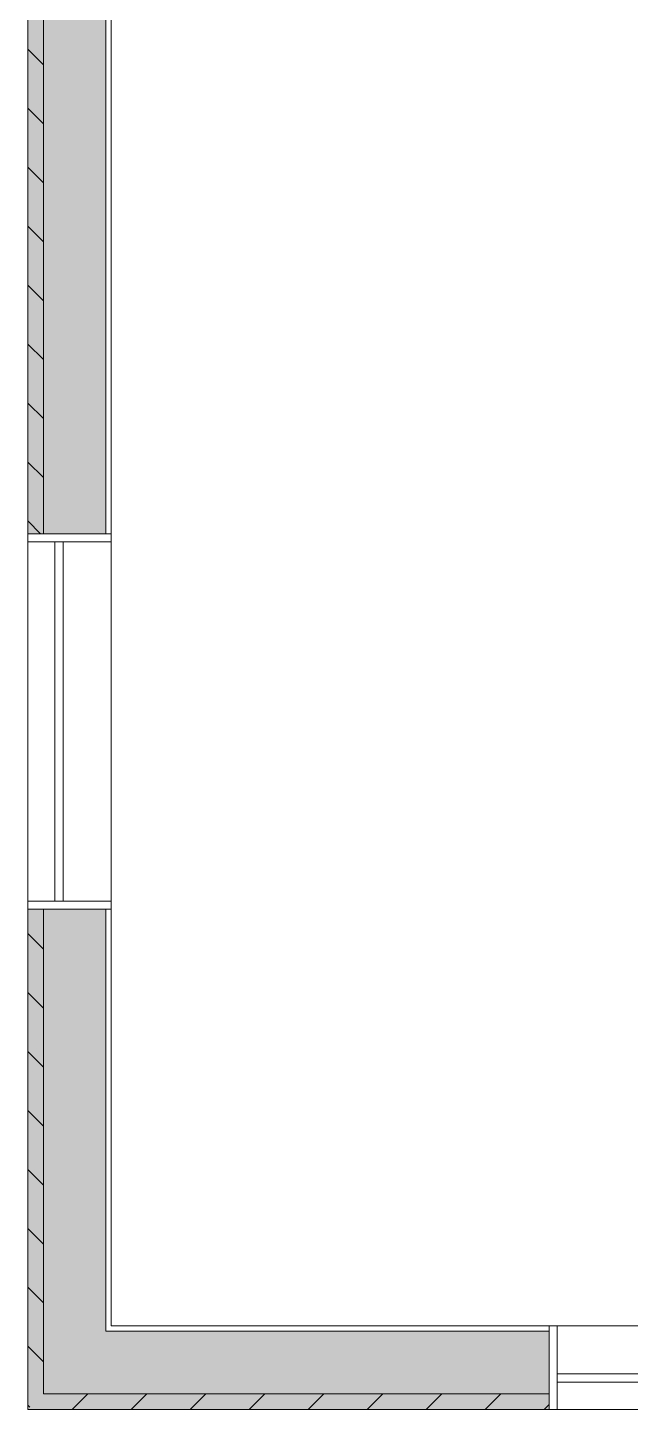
# Model space of a CAD drawing. Header units: inches. Extents: x 99 to 12024, y -5408 to 2559.
# Drawn here: x 7915.1 to 7972.9, y -4783 to -4650.4 of the extents above; entities that cross this region are included whole.
import ezdxf

# ---------------------------------------------------------------- set-up
doc = ezdxf.new("R2010")
doc.units = ezdxf.units.IN
doc.header["$LTSCALE"] = 96
doc.header["$MEASUREMENT"] = 0
doc.layers.add('Hatch', color=7, linetype='Continuous', lineweight=0, true_color=0x919191)
doc.layers.add('Walls_  Normal', color=6, linetype='Continuous', lineweight=13)
doc.layers.add('Windows', color=5, linetype='Continuous', lineweight=5)

msp = doc.modelspace()

# ---------------------------------------------------------------- linework, layer by layer
at = {"layer": 'Hatch', "color": 1, "transparency": 33554687}
for p, q in [((7915.12, -4652.5), (7916.62, -4654)), ((7915.12, -4658.16), (7916.62, -4659.66)), ((7915.12, -4663.81), (7916.62, -4665.31)), ((7915.12, -4669.47), (7916.62, -4670.97)), ((7915.12, -4675.13), (7916.62, -4676.63)), ((7915.12, -4680.78), (7916.62, -4682.28)), ((7915.12, -4686.44), (7916.62, -4687.94)), ((7915.12, -4692.1), (7916.62, -4693.6)), ((7916.36, -4699), (7915.12, -4697.76)), ((7915.12, -4737.35), (7916.62, -4738.85)), ((7915.12, -4743.01), (7916.62, -4744.51)), ((7915.12, -4748.67), (7916.62, -4750.17)), ((7915.12, -4754.32), (7916.62, -4755.82)), ((7915.12, -4759.98), (7916.62, -4761.48)), ((7915.12, -4765.64), (7916.62, -4767.14)), ((7915.12, -4771.29), (7916.62, -4772.79)), ((7915.12, -4776.95), (7916.62, -4778.45)), ((7919.38, -4783), (7920.88, -4781.5)), ((7925.04, -4783), (7926.54, -4781.5)), ((7930.69, -4783), (7932.19, -4781.5)), ((7936.35, -4783), (7937.85, -4781.5)), ((7942.01, -4783), (7943.51, -4781.5)), ((7947.67, -4783), (7949.17, -4781.5)), ((7953.32, -4783), (7954.82, -4781.5)), ((7958.98, -4783), (7960.48, -4781.5)), ((7915.31, -4782.8), (7915.12, -4782.61)), ((7964.64, -4783), (7965.12, -4782.52))]:
    msp.add_line(p, q, dxfattribs=at)
at = {"layer": 'Walls_  Normal', "transparency": 33554687}
for p, q in [((7915.12, -4699), (7915.12, -4399)), ((7916.62, -4699), (7916.62, -4400.5)), ((7922.62, -4699), (7922.62, -4594.5)), ((7923.12, -4699), (7923.12, -4595)), ((7915.12, -4699), (7923.12, -4699)), ((7916.62, -4699), (7922.62, -4699)), ((7915.12, -4783), (7915.12, -4735)), ((7915.12, -4735), (7923.12, -4735)), ((7916.62, -4781.5), (7916.62, -4735)), ((7916.62, -4735), (7922.62, -4735)), ((7922.62, -4775.5), (7922.62, -4735)), ((7923.12, -4775), (7923.12, -4735)), ((7965.12, -4775), (7923.12, -4775)), ((7965.12, -4783), (7965.12, -4775)), ((7965.12, -4775.5), (7922.62, -4775.5)), ((7965.12, -4781.5), (7965.12, -4775.5)), ((7916.62, -4781.5), (7922.62, -4781.5)), ((7965.12, -4781.5), (7922.62, -4781.5)), ((7965.12, -4783), (7915.12, -4783))]:
    msp.add_line(p, q, dxfattribs=at)
at = {"layer": 'Walls_  Normal', "color": 252, "true_color": 0x949494, "transparency": 33554687}
for points in [[(7915.12, -4699), (7915.12, -4399), (7916.62, -4699), (7916.62, -4400.5)], [(7916.62, -4699), (7916.62, -4400.5), (7922.62, -4699), (7922.62, -4400.5)], [(7915.12, -4783), (7915.12, -4735), (7916.62, -4781.5), (7916.62, -4735)], [(7916.62, -4781.5), (7916.62, -4735), (7922.62, -4781.5), (7922.62, -4735)], [(7965.12, -4781.5), (7922.62, -4781.5), (7965.12, -4775.5), (7922.62, -4775.5)], [(7965.12, -4783), (7915.12, -4783), (7965.12, -4781.5), (7916.62, -4781.5)]]:
    msp.add_solid(points, dxfattribs=at)
at = {"layer": 'Windows', "transparency": 33554687}
for p, q in [((7915.12, -4735), (7915.12, -4699)), ((7915.12, -4699), (7915.12, -4699.75)), ((7915.12, -4699), (7923.12, -4699)), ((7915.12, -4699.75), (7923.12, -4699.75)), ((7917.72, -4699.75), (7917.72, -4734.25)), ((7918.52, -4699.75), (7918.52, -4734.25)), ((7923.12, -4735), (7923.12, -4699)), ((7923.12, -4699), (7923.12, -4699.75)), ((7915.12, -4734.25), (7915.12, -4735)), ((7915.12, -4734.25), (7923.12, -4734.25)), ((7923.12, -4734.25), (7923.12, -4735)), ((7915.12, -4735), (7923.12, -4735)), ((8001.12, -4775), (7965.12, -4775)), ((7965.12, -4775), (7965.87, -4775)), ((7965.12, -4783), (7965.12, -4775)), ((7965.87, -4783), (7965.87, -4775)), ((7965.87, -4779.6), (8000.37, -4779.6)), ((7965.87, -4780.4), (8000.37, -4780.4)), ((8001.12, -4783), (7965.12, -4783)), ((7965.12, -4783), (7965.87, -4783))]:
    msp.add_line(p, q, dxfattribs=at)

doc.saveas('drawing.dxf')
